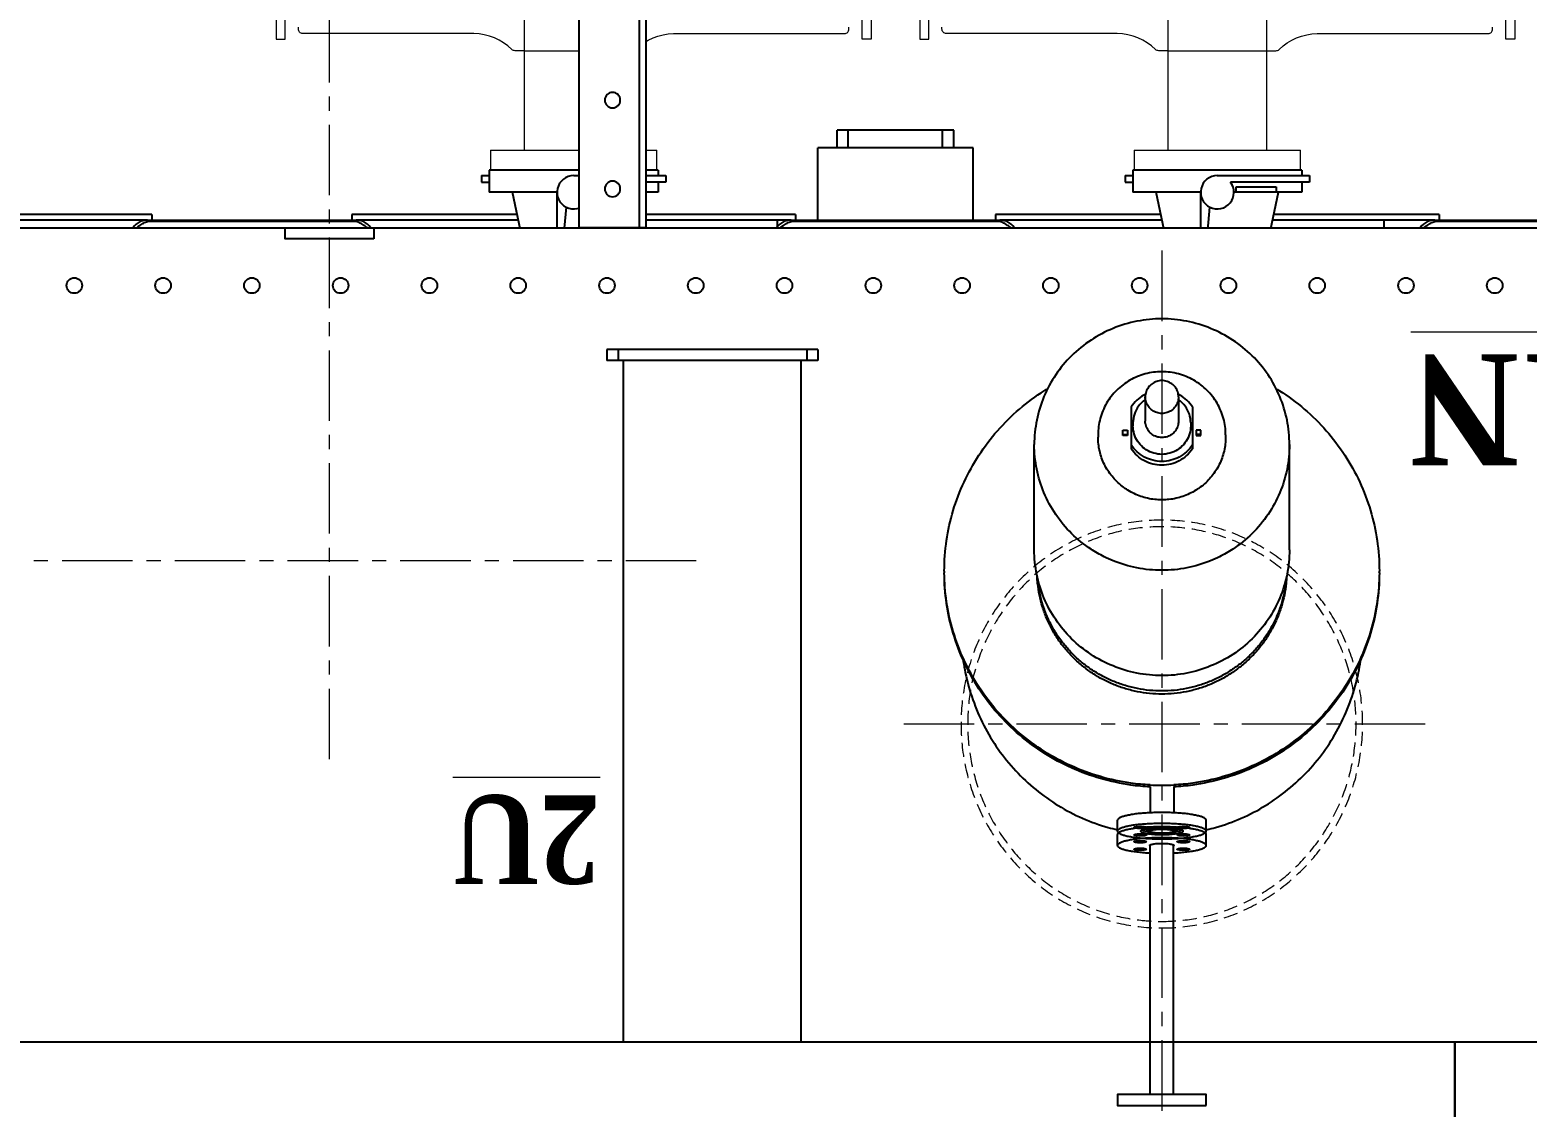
# Model space of a CAD drawing. Header units: millimetres. Extents: x -375473 to -325688, y 28300 to 106060.
# Drawn here: x -347566 to -346217, y 66427 to 67397 of the extents above; entities that cross this region are included whole.
import ezdxf

# ---------------------------------------------------------------- set-up
doc = ezdxf.new("R2010")
doc.units = ezdxf.units.MM
doc.header["$MEASUREMENT"] = 0
doc.set_wipeout_variables(frame=1)
doc.linetypes.add('CENTROX2', pattern=[101.6, 63.5, -12.7, 12.7, -12.7])
doc.linetypes.add('NASCOSTAX2', pattern=[19.05, 12.7, -6.35])
for name, color, linetype, lineweight in [('Assi AT', 201, 'CENTROX2', 5), ('Assi BT', 190, 'CENTROX2', 5), ('N_Coperchio', 3, 'NASCOSTAX2', 13), ('Quote', 3, 'Continuous', 9), ('Radiatori', 140, 'Continuous', 13)]:
    doc.layers.add(name, color=color, linetype=linetype, lineweight=lineweight)
doc.layers.add('Construction', color=252, linetype='Continuous', plot=False)
for name, color, linetype in [('Isolatori AT', 230, 'Continuous'), ('PSZ_Coperchio', 4, 'Continuous'), ('PSZ_Fittings', 210, 'Continuous'), ('STD_Cassa', 7, 'Continuous'), ('STD_Coperchio', 2, 'Continuous'), ('Tubazioni Sfiato Torrette', 222, 'Continuous')]:
    doc.layers.add(name, color=color, linetype=linetype)
doc.styles.add('Accesories List', font='romans.shx', dxfattribs={"width": 0.9})
doc.styles.get("Standard").update_dxf_attribs({"font": 'ARIALN.TTF'})

# ---------------------------------------------------------------- blocks, each defined once
blk = doc.blocks.new('*U269')
for p, q in [((0, -75), (0, 75)), ((0, 75), (18, 75)), ((18, -75), (18, 75)), ((18, 44.5), (1547.5, 44.5)), ((107.5, -44.5), (107.5, 44.5)), ((1547.5, -44.5), (18, -44.5)), ((18, -75), (0, -75))]:
    blk.add_line(p, q)
for points in [[(118, 260), (1537, 260), (1537, 268), (118, 268)], [(118, -260), (1537, -260), (1537, -268), (118, -268)]]:
    blk.add_lwpolyline(points, close=True)
for points in [[(107.5, 44.5), (107.5, 52.8, -0.194653), (108.6, 55.6, 0.189044), (123, 90.1), (123, 244.1, -0.414214), (127, 248.1), (128.8, 248.1)], [(107.5, -44.5), (107.5, -52.8, 0.194653), (108.6, -55.6, -0.189044), (123, -90.1), (123, -244.1, 0.414214), (127, -248.1), (128.8, -248.1)]]:
    blk.add_lwpolyline(points, format="xyb")
blk = doc.blocks.new('PF Cab. Sup. Junct. 1LIT011478DLX Sup')
blk.add_wipeout([(-30, 150), (30, 150), (30, 0), (-30, 0)])
blk.add_lwpolyline([(-30, 150), (30, 150), (30, 0), (-30, 0)], close=True)
for centre in [(0, 115), (0, 35)]:
    blk.add_circle(centre, 7)
at = {"layer": 'Construction', "insert": (0, 5.2), "char_height": 3, "width": 47.575, "attachment_point": 5}
blk.add_mtext('{\\fTimes New Roman|b0|i0|c0|p18;Art.n° 1LIT011478DLX}', dxfattribs=at)
blk = doc.blocks.new('Pfisterer cable Support from DRW 1LIT702515DFX  Sup')
blk.add_wipeout([(0, 370), (1670, 370), (1670, 0), (1610, 0), (1610, 310), (60, 310), (60, 0), (0, 0)])
blk.add_line((6, 310), (6, 0))
blk.add_lwpolyline([(0, 0), (60, 0), (60, 310), (0, 310)], close=True)
for centre in [(30, 115), (30, 35)]:
    blk.add_circle(centre, 7)
blk = doc.blocks.new('*U224')
blk.add_lwpolyline([(-40, 0), (-40, -10), (40, -10), (40, 0)], close=True)
blk = doc.blocks.new('A$C59F54F1A')
at = {"layer": 'Tubazioni Sfiato Torrette'}
for p, q in [((-40, -16.8), (-40, -6.9)), ((40, -16.8), (40, -6.9)), ((-10.6, -241), (-10.6, -16.8)), ((10.6, -241), (10.6, -16.8))]:
    blk.add_line(p, q, dxfattribs=at)
for points, start_tangent, end_tangent in [([(-40, -6.9), (-39.9, -6.4), (-39, -5.4), (-37.2, -4.4), (-34.6, -3.5), (-31.3, -2.6), (-27.2, -1.9), (-22.5, -1.2), (-17.4, -0.7), (-11.8, -0.3), (-6, -0.1), (0, 0)], (0, 1), (1, 0)), ([(0, 0), (6, -0.1), (11.8, -0.3), (17.4, -0.7), (22.5, -1.2), (27.2, -1.9), (31.3, -2.6), (34.6, -3.5), (37.2, -4.4), (39, -5.4), (39.9, -6.4), (40, -6.9)], (1, 0), (0, -1)), ([(-40, -16.8), (-39.9, -16.3), (-39, -15.2), (-37.2, -14.3), (-34.6, -13.3), (-31.3, -12.5), (-27.2, -11.7), (-22.5, -11.1), (-17.4, -10.5), (-11.8, -10.2), (-6, -9.9), (0, -9.8)], (0, 1), (1, 0)), ([(-19.4, -12.5), (-20.7, -12.5), (-21.8, -12.6), (-22.9, -12.7), (-23.7, -12.8), (-24.4, -13), (-24.8, -13.2), (-24.9, -13.4)], (-1, 0), (0, -1)), ([(-24.9, -13.4), (-24.8, -13.6), (-24.4, -13.8), (-23.7, -14), (-22.9, -14.2), (-21.8, -14.3), (-20.7, -14.3), (-19.4, -14.4)], (0, -1), (1, 0)), ([(-13.9, -13.4), (-14.1, -13.2), (-14.5, -13), (-15.1, -12.8), (-16, -12.7), (-17.1, -12.6), (-18.2, -12.5), (-19.4, -12.5)], (0, 1), (-1, 0)), ([(-19.4, -14.4), (-18.2, -14.3), (-17.1, -14.3), (-16, -14.2), (-15.1, -14), (-14.5, -13.8), (-14.1, -13.6), (-13.9, -13.4)], (1, 0), (0, 1)), ([(0, -9.8), (6, -9.9), (11.8, -10.2), (17.4, -10.5), (22.5, -11.1), (27.2, -11.7), (31.3, -12.5), (34.6, -13.3), (37.2, -14.3), (39, -15.2), (39.9, -16.3), (40, -16.8)], (1, 0), (0, -1)), ([(19.4, -12.5), (18.2, -12.5), (17.1, -12.6), (16, -12.7), (15.1, -12.8), (14.5, -13), (14.1, -13.2), (13.9, -13.4)], (-1, 0), (0, -1)), ([(13.9, -13.4), (14.1, -13.6), (14.5, -13.8), (15.1, -14), (16, -14.2), (17.1, -14.3), (18.2, -14.3), (19.4, -14.4)], (0, -1), (1, 0)), ([(24.9, -13.4), (24.8, -13.2), (24.4, -13), (23.7, -12.8), (22.9, -12.7), (21.8, -12.6), (20.7, -12.5), (19.4, -12.5)], (0, 1), (-1, 0)), ([(19.4, -14.4), (20.7, -14.3), (21.8, -14.3), (22.9, -14.2), (23.7, -14), (24.4, -13.8), (24.8, -13.6), (24.9, -13.4)], (1, 0), (0, 1)), ([(-19.4, -19.2), (-20.7, -19.2), (-21.8, -19.3), (-22.9, -19.4), (-23.7, -19.6), (-24.4, -19.8), (-24.8, -20), (-24.9, -20.2)], (-1, 0), (0, -1)), ([(-24.9, -20.2), (-24.8, -20.4), (-24.4, -20.6), (-23.7, -20.8), (-22.9, -20.9), (-21.8, -21), (-20.7, -21.1), (-19.4, -21.1)], (0, -1), (1, 0)), ([(-13.9, -20.2), (-14.1, -20), (-14.5, -19.8), (-15.1, -19.6), (-16, -19.4), (-17.1, -19.3), (-18.2, -19.2), (-19.4, -19.2)], (0, 1), (-1, 0)), ([(-19.4, -21.1), (-18.2, -21.1), (-17.1, -21), (-16, -20.9), (-15.1, -20.8), (-14.5, -20.6), (-14.1, -20.4), (-13.9, -20.2)], (1, 0), (0, 1)), ([(0, -14.9), (-2.3, -14.9), (-4.5, -15), (-6.5, -15.2), (-8.2, -15.5), (-9.5, -15.8), (-10.5, -16.2), (-10.9, -16.6), (-11, -16.8)], (-1, 0), (0, -1)), ([(11, -16.8), (10.9, -16.6), (10.5, -16.2), (9.5, -15.8), (8.2, -15.5), (6.5, -15.2), (4.5, -15), (2.3, -14.9), (0, -14.9)], (0, 1), (-1, 0)), ([(19.4, -19.2), (18.2, -19.2), (17.1, -19.3), (16, -19.4), (15.1, -19.6), (14.5, -19.8), (14.1, -20), (13.9, -20.2)], (-1, 0), (0, -1)), ([(13.9, -20.2), (14.1, -20.4), (14.5, -20.6), (15.1, -20.8), (16, -20.9), (17.1, -21), (18.2, -21.1), (19.4, -21.1)], (0, -1), (1, 0)), ([(24.9, -20.2), (24.8, -20), (24.4, -19.8), (23.7, -19.6), (22.9, -19.4), (21.8, -19.3), (20.7, -19.2), (19.4, -19.2)], (0, 1), (-1, 0)), ([(19.4, -21.1), (20.7, -21.1), (21.8, -21), (22.9, -20.9), (23.7, -20.8), (24.4, -20.6), (24.8, -20.4), (24.9, -20.2)], (1, 0), (0, 1))]:
    blk.add_spline(points, degree=3, dxfattribs=dict(at, start_tangent=start_tangent, end_tangent=end_tangent))
for points, knots in [([(-10.6, -23.5), (-11, -23.5), (-13.3, -23.4), (-17.2, -23.1), (-22.4, -22.6), (-27, -21.9), (-31.1, -21.2), (-34.4, -20.4), (-37, -19.5), (-38.8, -18.5), (-39.9, -17.6), (-40, -17), (-40, -16.8)], [10.628615, 10.628615, 10.628615, 10.628615, 11.795288, 17.37334, 22.576747, 27.295458, 31.432406, 34.907679, 37.665094, 39.687304, 41.046619, 41.573314, 41.573314, 41.573314, 41.573314]), ([(-11, -16.8), (-11, -16.9), (-10.9, -17.1), (-10.8, -17.2), (-10.6, -17.3)], [0, 0, 0, 0, 0.2033558, 0.6480797, 0.6480797, 0.6480797, 0.6480797]), ([(40, -16.8), (40, -17), (39.9, -17.6), (38.8, -18.5), (37, -19.5), (34.4, -20.4), (31.1, -21.2), (27, -21.9), (22.4, -22.6), (17.2, -23.1), (13.3, -23.4), (11, -23.5), (10.6, -23.5)], [0, 0, 0, 0, 0.526695, 1.88601, 3.90822, 6.665635, 10.140908, 14.277856, 18.996567, 24.199974, 29.778026, 30.944699, 30.944699, 30.944699, 30.944699]), ([(10.6, -17.3), (10.8, -17.2), (10.9, -17.1), (11, -16.9), (11, -16.8)], [10.7755835, 10.7755835, 10.7755835, 10.7755835, 11.2203074, 11.4236633, 11.4236633, 11.4236633, 11.4236633])]:
    blk.add_open_spline(points, degree=3, knots=knots, dxfattribs=at)
at = {"layer": 'Tubazioni Sfiato Torrette', "xscale": -1, "rotation": 180}
blk.add_blockref('*U224', (0, -251), dxfattribs=at)

msp = doc.modelspace()

# ---------------------------------------------------------------- linework, layer by layer
at = {"layer": 'STD_Cassa'}
for p, q in [((-346839, 67290.9), (-346839, 67306.7)), ((-346734, 67306.7), (-346839, 67306.7)), ((-346829, 67290.9), (-346829, 67306.7)), ((-346744, 67290.9), (-346744, 67306.7)), ((-346734, 67290.9), (-346734, 67306.7)), ((-346856.5, 67225.9), (-346856.5, 67290.9)), ((-346839, 67290.9), (-346856.5, 67290.9)), ((-346734, 67290.9), (-346839, 67290.9)), ((-346716.5, 67290.9), (-346734, 67290.9)), ((-346716.5, 67225.9), (-346716.5, 67290.9)), ((-347159.5, 67265.9), (-347159.5, 67259.9)), ((-347159.5, 67265.9), (-347152.7, 67265.9)), ((-347152.7, 67270.9), (-347152.7, 67250.9)), ((-347000.3, 67270.9), (-347152.7, 67270.9)), ((-347076.5, 67265.9), (-346993.5, 67265.9)), ((-347000.3, 67270.9), (-347000.3, 67265.9)), ((-346993.5, 67265.9), (-346993.5, 67259.9)), ((-346579.5, 67265.9), (-346579.5, 67259.9)), ((-346579.5, 67265.9), (-346572.7, 67265.9)), ((-346572.7, 67270.9), (-346572.7, 67250.9)), ((-346420.3, 67270.9), (-346572.7, 67270.9)), ((-346496.5, 67265.9), (-346413.5, 67265.9)), ((-346420.3, 67270.9), (-346420.3, 67265.9)), ((-346413.5, 67265.9), (-346413.5, 67259.9)), ((-347159.5, 67259.9), (-347152.7, 67259.9)), ((-346993.5, 67259.9), (-347064.5, 67259.9)), ((-347059.5, 67250.9), (-347059.5, 67255.9)), ((-347059.5, 67255.9), (-347023.5, 67255.9)), ((-347023.5, 67255.9), (-347023.5, 67250.9)), ((-347000.3, 67259.9), (-347000.3, 67250.9)), ((-346579.5, 67259.9), (-346572.7, 67259.9)), ((-346413.5, 67259.9), (-346484.5, 67259.9)), ((-346479.5, 67250.9), (-346479.5, 67255.9)), ((-346479.5, 67255.9), (-346443.5, 67255.9)), ((-346443.5, 67255.9), (-346443.5, 67250.9)), ((-346420.3, 67259.9), (-346420.3, 67250.9)), ((-347091.5, 67250.9), (-347152.7, 67250.9)), ((-347124.3, 67216.9), (-347131.5, 67250.9)), ((-347091.5, 67202.9), (-347091.5, 67250.9)), ((-347000.3, 67250.9), (-347061.5, 67250.9)), ((-347028.6, 67216.9), (-347021.5, 67250.9)), ((-346511.5, 67250.9), (-346572.7, 67250.9)), ((-346544.3, 67216.9), (-346551.5, 67250.9)), ((-346511.5, 67202.9), (-346511.5, 67250.9)), ((-346420.3, 67250.9), (-346481.5, 67250.9)), ((-346448.6, 67216.9), (-346441.5, 67250.9)), ((-347456.5, 67230.9), (-347856.5, 67230.9)), ((-347460.5, 67225.9), (-347852.5, 67225.9)), ((-347460.5, 67225.9), (-347272.5, 67225.9)), ((-347272.5, 67224.6), (-347460.5, 67224.6)), ((-347456.5, 67230.9), (-347456.5, 67225.9)), ((-347276.5, 67230.9), (-347276.5, 67225.9)), ((-347127.2, 67230.9), (-347276.5, 67230.9)), ((-347126.2, 67225.9), (-347272.5, 67225.9)), ((-347083.4, 67237.6), (-347086.5, 67202.9)), ((-346880.5, 67225.9), (-347026.7, 67225.9)), ((-346876.5, 67230.9), (-347025.7, 67230.9)), ((-346893, 67225.9), (-346893, 67219.4)), ((-346886, 67224.8), (-346886, 67225.9)), ((-346880.5, 67225.9), (-346692.5, 67225.9)), ((-346692.5, 67224.6), (-346880.5, 67224.6)), ((-346876.5, 67230.9), (-346876.5, 67225.9)), ((-346696.5, 67230.9), (-346696.5, 67225.9)), ((-346547.2, 67230.9), (-346696.5, 67230.9)), ((-346546.2, 67225.9), (-346692.5, 67225.9)), ((-346503.4, 67237.6), (-346506.5, 67202.9)), ((-346300.5, 67225.9), (-346446.7, 67225.9)), ((-346296.5, 67230.9), (-346445.7, 67230.9)), ((-346346.5, 67225.9), (-346346.5, 67216.9)), ((-346300.5, 67225.9), (-346112.5, 67225.9)), ((-346112.5, 67224.6), (-346300.5, 67224.6)), ((-346296.5, 67230.9), (-346296.5, 67225.9)), ((-347086.5, 67202.9), (-347091.5, 67202.9)), ((-346506.5, 67202.9), (-346511.5, 67202.9))]:
    msp.add_line(p, q, dxfattribs=at)
for points in [[(-344842.5, 67216.9), (-344842.5, 65448.9), (-349890.5, 65448.9), (-349890.5, 67216.9)], [(-344982.5, 67076.9), (-344982.5, 65588.9), (-349750.5, 65588.9), (-349750.5, 67076.9)]]:
    msp.add_lwpolyline(points, close=True, dxfattribs=at)
for points in [[(-344872.5, 65463.9), (-349855.5, 65463.9, -0.414214), (-349875.5, 65483.9), (-349875.5, 67186.9, -0.414214), (-349855.5, 67206.9), (-344872.5, 67206.9, -0.414214), (-344852.5, 67186.9), (-344852.5, 65483.9, -0.414214)], [(-344967.5, 65558.9), (-349760.5, 65558.9, -0.414214), (-349780.5, 65578.9), (-349780.5, 67091.9, -0.414214), (-349760.5, 67111.9), (-344967.5, 67111.9, -0.414214), (-344947.5, 67091.9), (-344947.5, 65578.9, -0.414214)], [(-344967.5, 65568.9), (-349760.5, 65568.9, -0.414214), (-349770.5, 65578.9), (-349770.5, 67091.9, -0.414214), (-349760.5, 67101.9), (-344967.5, 67101.9, -0.414214), (-344957.5, 67091.9), (-344957.5, 65578.9, -0.414214)]]:
    msp.add_lwpolyline(points, format="xyb", close=True, dxfattribs=at)
for centre in [(-347526.5, 67166.9), (-347446.5, 67166.9), (-347366.5, 67166.9), (-347286.5, 67166.9), (-347206.5, 67166.9), (-347126.5, 67166.9), (-347046.5, 67166.9), (-346966.5, 67166.9), (-346886.5, 67166.9), (-346806.5, 67166.9), (-346726.5, 67166.9), (-346646.5, 67166.9), (-346566.5, 67166.9), (-346486.5, 67166.9), (-346406.5, 67166.9), (-346326.5, 67166.9), (-346246.5, 67166.9)]:
    msp.add_circle(centre, 7, dxfattribs=at)
for centre, radius, start, end in [((-347076.5, 67250.9), 15, 90, 36.8699), ((-346496.5, 67250.9), 15, 90, 36.8699), ((-347460.5, 67209.9), 16, 90, 154.0424), ((-347272.5, 67209.9), 16, 25.9576, 90), ((-346880.5, 67209.9), 16, 90, 153.7523), ((-346692.5, 67209.9), 16, 26.2477, 90), ((-346300.5, 67209.9), 16, 90, 154.0424)]:
    msp.add_arc(centre, radius, start, end, dxfattribs=at)
for points, start_tangent, end_tangent in [([(-347472.2, 67216.9), (-347470.4, 67218.7), (-347467.4, 67221.1), (-347464, 67223.1), (-347460.5, 67224.6)], (0.655349, 0.755326), (0.942545, 0.334079)), ([(-347260.7, 67216.9), (-347262.5, 67218.7), (-347265.5, 67221.1), (-347268.9, 67223.1), (-347272.5, 67224.6)], (-0.655349, 0.755326), (-0.942545, 0.334079)), ([(-346892.2, 67216.9), (-346890.4, 67218.7), (-346887.4, 67221.1), (-346884, 67223.1), (-346880.5, 67224.6)], (0.655349, 0.755326), (0.942545, 0.334079)), ([(-346680.7, 67216.9), (-346682.5, 67218.7), (-346685.5, 67221.1), (-346688.9, 67223.1), (-346692.5, 67224.6)], (-0.655349, 0.755326), (-0.942545, 0.334079)), ([(-346312.2, 67216.9), (-346310.4, 67218.7), (-346307.4, 67221.1), (-346304, 67223.1), (-346300.5, 67224.6)], (0.655349, 0.755326), (0.942545, 0.334079))]:
    msp.add_spline(points, degree=3, dxfattribs=dict(at, start_tangent=start_tangent, end_tangent=end_tangent))

# ---------------------------------------------------------------- block references
at = {"layer": 'Radiatori', "xscale": -1, "rotation": 270}
for p in [(-347076.5, 67270.9), (-346496.5, 67270.9)]:
    msp.add_blockref('*U269', p, dxfattribs=at)

# ---------------------------------------------------------------- next in the draw order: wipeouts: each hides what was drawn before it
msp.add_wipeout([(-349892.5, 67218.9), (-344840.5, 67218.9), (-344840.5, 65446.9), (-349892.5, 65446.9)]).dxf.layer = 'STD_Coperchio'

# ---------------------------------------------------------------- next in the draw order: linework, layer by layer
at = {"layer": 'Assi AT'}
for p, q in [((-346546.5, 67198.3), (-346546.5, 65563.7)), ((-346309.2, 66771.9), (-346783.8, 66771.9))]:
    msp.add_line(p, q, dxfattribs=at)
at = {"layer": 'Assi BT'}
msp.add_line((-346966, 66918.9), (-348726.9, 66918.9), dxfattribs=at)
at = {"layer": 'Isolatori AT'}
for p, q in [((-346561.5, 67066.5), (-346561.5, 67044.8)), ((-346531.5, 67066.5), (-346531.5, 67044.8)), ((-346574, 67057.5), (-346574, 67019.9)), ((-346519, 67057.5), (-346519, 67019.9)), ((-346581.5, 67031.9), (-346581.5, 67036.5)), ((-346581.5, 67036.5), (-346577.5, 67036.5)), ((-346577.5, 67036.5), (-346577.5, 67031.9)), ((-346572.5, 67043.1), (-346572.5, 67040.5)), ((-346520.5, 67043.1), (-346520.5, 67040.5)), ((-346515.5, 67036.5), (-346515.5, 67031.9)), ((-346511.5, 67036.5), (-346515.5, 67036.5)), ((-346511.5, 67031.9), (-346511.5, 67036.5)), ((-346661.5, 66928.8), (-346661.5, 67023.6)), ((-346604, 67032.5), (-346604, 67030.4)), ((-346581.5, 67032.6), (-346577.5, 67032.6)), ((-346577.5, 67031.9), (-346581.5, 67031.9)), ((-346511.5, 67032.6), (-346515.5, 67032.6)), ((-346515.5, 67031.9), (-346511.5, 67031.9)), ((-346489, 67032.5), (-346489, 67030.4)), ((-346431.5, 66928.8), (-346431.5, 67023.6))]:
    msp.add_line(p, q, dxfattribs=at)
for centre, radius, start, end in [((-346546.8, 67040.1), 32.3, 119.4906, 147.3457), ((-346546.6, 67039.9), 32.5, 118.5259, 119.5373), ((-346546.6, 67039.8), 32.6, 116.4704, 118.525), ((-346546.7, 67043), 25.8, 125.062, 125.8576), ((-346546.3, 67039.8), 32.6, 61.475, 63.5296), ((-346546.3, 67039.9), 32.5, 60.4627, 61.4741), ((-346546.1, 67040.1), 32.3, 32.6543, 60.5094)]:
    msp.add_arc(centre, radius, start, end, dxfattribs=at)
for points, start_tangent, end_tangent in [([(-346431.5, 67023.6), (-346433.7, 67045.7), (-346440.2, 67066.9), (-346450.8, 67086.5), (-346465.1, 67103.7), (-346482.6, 67117.8), (-346502.5, 67128.2), (-346524, 67134.7), (-346546.5, 67136.9), (-346568.9, 67134.7), (-346590.5, 67128.2), (-346610.3, 67117.8), (-346627.8, 67103.7), (-346642.1, 67086.5), (-346652.7, 67066.9), (-346659.2, 67045.7), (-346661.5, 67023.6)], (0, 1), (0, -1)), ([(-346489, 67032.5), (-346490.9, 67047.1), (-346496.7, 67060.8), (-346505.8, 67072.6), (-346517.7, 67081.6), (-346531.6, 67087.3), (-346546.5, 67089.2), (-346561.4, 67087.3), (-346575.2, 67081.6), (-346587.1, 67072.6), (-346596.3, 67060.8), (-346602, 67047.1), (-346604, 67032.5)], (0, 1), (0, -1)), ([(-346531.5, 67066.5), (-346532.2, 67071.1), (-346534.3, 67075.2), (-346537.6, 67078.4), (-346541.8, 67080.5), (-346546.5, 67081.3), (-346551.1, 67080.5), (-346555.3, 67078.4), (-346558.6, 67075.2), (-346560.7, 67071.1), (-346561.5, 67066.5)], (0, 1), (0, -1)), ([(-346561.8, 67063.9), (-346567.5, 67058.2), (-346571.2, 67051), (-346572.5, 67043.1)], (-0.810474, -0.585775), (0, -1)), ([(-346531.5, 67066.5), (-346532.2, 67061.9), (-346534.3, 67057.8), (-346537.6, 67054.5), (-346541.8, 67052.4), (-346546.5, 67051.7), (-346551.1, 67052.4), (-346555.3, 67054.5), (-346558.6, 67057.8), (-346560.7, 67061.9), (-346561.5, 67066.5)], (0, -1), (0, 1)), ([(-346520.5, 67043.1), (-346521.7, 67051), (-346525.4, 67058.2), (-346531.2, 67063.9)], (0, 1), (-0.811545, 0.58429)), ([(-346520.5, 67040.5), (-346521.5, 67033.2), (-346524.6, 67026.6), (-346529.4, 67021.1), (-346535.7, 67017.2), (-346542.8, 67015.1), (-346550.2, 67015.1), (-346557.3, 67017.2), (-346563.5, 67021.1), (-346568.3, 67026.6), (-346571.4, 67033.2), (-346572.5, 67040.5)], (0, -1), (0, 1)), ([(-346531.5, 67044.8), (-346532.2, 67040.2), (-346534.3, 67036.1), (-346537.6, 67032.8), (-346541.8, 67030.7), (-346546.5, 67030), (-346551.1, 67030.7), (-346555.3, 67032.8), (-346558.6, 67036.1), (-346560.7, 67040.2), (-346561.5, 67044.8)], (0, -1), (0, 1)), ([(-346598.5, 66922.6), (-346610.3, 66929.4), (-346627.8, 66943.5), (-346642.1, 66960.7), (-346652.7, 66980.3), (-346659.2, 67001.5), (-346661.5, 67023.6)], (-0.894351, 0.447365), (0, 1)), ([(-346489, 67030.4), (-346490.4, 67017.8), (-346494.7, 67005.8), (-346501.5, 66995.1), (-346510.6, 66986.1), (-346521.5, 66979.4), (-346533.7, 66975.2), (-346546.5, 66973.8), (-346559.3, 66975.2), (-346571.4, 66979.4), (-346582.3, 66986.1), (-346591.4, 66995.1), (-346598.3, 67005.8), (-346602.5, 67017.8), (-346604, 67030.4)], (0, -1), (0, 1)), ([(-346519, 67023.4), (-346524.2, 67017.2), (-346530.8, 67012.4), (-346538.3, 67009.5), (-346546.5, 67008.4), (-346554.6, 67009.5), (-346562.2, 67012.4), (-346568.8, 67017.2), (-346574, 67023.4)], (-0.538786, -0.842442), (-0.538786, 0.842442)), ([(-346431.5, 67023.6), (-346433.7, 67001.5), (-346440.2, 66980.3), (-346450.8, 66960.7), (-346465.1, 66943.5), (-346482.6, 66929.4), (-346494.4, 66922.6)], (0, -1), (-0.894351, -0.447365)), ([(-346519, 67019.9), (-346524.2, 67013.7), (-346530.8, 67009), (-346538.3, 67006), (-346546.5, 67005), (-346554.6, 67006), (-346562.2, 67009), (-346568.8, 67013.7), (-346574, 67019.9)], (-0.538786, -0.842442), (-0.538786, 0.842442)), ([(-346431.5, 66928.8), (-346433.7, 66906.7), (-346440.2, 66885.5), (-346450.8, 66865.9), (-346465.1, 66848.7), (-346482.6, 66834.6), (-346502.5, 66824.2), (-346524, 66817.7), (-346546.5, 66815.5), (-346568.9, 66817.7), (-346590.5, 66824.2), (-346610.3, 66834.6), (-346627.8, 66848.7), (-346642.1, 66865.9), (-346652.7, 66885.5), (-346659.2, 66906.7), (-346661.5, 66928.8)], (0, -1), (0, 1)), ([(-346494.4, 66922.6), (-346502.5, 66919), (-346524, 66912.5), (-346546.5, 66910.4), (-346568.9, 66912.5), (-346590.5, 66919), (-346598.5, 66922.6)], (-0.894351, -0.447365), (-0.894351, 0.447365)), ([(-346434.1, 66905), (-346434.5, 66898.8), (-346436.1, 66888.1), (-346438.8, 66877.5), (-346442.5, 66867.3), (-346447.2, 66857.5), (-346452.9, 66848.1), (-346459.5, 66839.4), (-346466.9, 66831.4), (-346475.1, 66824.1), (-346484, 66817.6), (-346493.4, 66812), (-346503.4, 66807.3), (-346513.8, 66803.7), (-346524.5, 66801), (-346535.4, 66799.4), (-346546.5, 66798.9), (-346557.5, 66799.4), (-346568.4, 66801), (-346579.1, 66803.7), (-346589.5, 66807.3), (-346599.5, 66812), (-346609, 66817.6), (-346617.8, 66824.1), (-346626, 66831.4), (-346633.4, 66839.4), (-346640, 66848.1), (-346645.7, 66857.5), (-346650.4, 66867.3), (-346654.1, 66877.5), (-346656.8, 66888.1), (-346658.4, 66898.8), (-346658.9, 66905)], (-0.043102, -0.999071), (-0.043102, 0.999071)), ([(-346434.3, 66904.5), (-346434.5, 66901.6), (-346436.1, 66890.9), (-346438.8, 66880.3), (-346442.5, 66870.1), (-346447.2, 66860.2), (-346452.9, 66850.9), (-346459.5, 66842.2), (-346466.9, 66834.1), (-346475.1, 66826.8), (-346484, 66820.4), (-346493.4, 66814.8), (-346503.4, 66810.1), (-346513.8, 66806.5), (-346524.5, 66803.8), (-346535.4, 66802.2), (-346546.5, 66801.7), (-346557.5, 66802.2), (-346568.4, 66803.8), (-346579.1, 66806.5), (-346589.5, 66810.1), (-346599.5, 66814.8), (-346609, 66820.4), (-346617.8, 66826.8), (-346626, 66834.1), (-346633.4, 66842.2), (-346640, 66850.9), (-346645.7, 66860.2), (-346650.4, 66870.1), (-346654.1, 66880.3), (-346656.8, 66890.9), (-346658.4, 66901.6), (-346658.7, 66904.5)], (-0.073477, -0.997297), (-0.073477, 0.997297))]:
    msp.add_spline(points, degree=3, dxfattribs=dict(at, start_tangent=start_tangent, end_tangent=end_tangent))
at = {"layer": 'N_Coperchio', "extrusion": (0, 0, -1)}
msp.add_ellipse((-346546.5, 66771.9), major_axis=(0, -183.7), ratio=0.985034, dxfattribs=at)
at = {"layer": 'N_Coperchio'}
msp.add_open_spline([(-346546.5, 66594.1), (-346552.8, 66594.1), (-346559.1, 66594.5), (-346575.9, 66596.3), (-346586.3, 66598.5), (-346606.7, 66604.6), (-346616.5, 66608.6), (-346635.4, 66618.4), (-346644.4, 66624.2), (-346661.3, 66637.3), (-346669.1, 66644.6), (-346683.3, 66660.6), (-346689.7, 66669.2), (-346700.9, 66687.6), (-346705.6, 66697.2), (-346713.4, 66717.3), (-346716.3, 66727.7), (-346720.3, 66748.9), (-346721.4, 66759.6), (-346721.5, 66781.2), (-346720.7, 66792), (-346717, 66813.2), (-346714.2, 66823.7), (-346706.8, 66843.9), (-346702.2, 66853.6), (-346691.3, 66872.1), (-346685.1, 66880.9), (-346671.1, 66897.1), (-346663.4, 66904.5), (-346646.8, 66917.9), (-346637.9, 66923.8), (-346619.1, 66933.9), (-346609.3, 66938.1), (-346589.1, 66944.6), (-346578.7, 66946.9), (-346557.7, 66949.6), (-346547, 66949.9), (-346525.9, 66948.7), (-346515.3, 66947.1), (-346494.7, 66942), (-346484.7, 66938.5), (-346465.3, 66929.7), (-346456, 66924.4), (-346438.6, 66912.2), (-346430.4, 66905.3), (-346415.4, 66890.1), (-346408.5, 66881.8), (-346396.5, 66864.1), (-346391.2, 66854.6), (-346382.5, 66835), (-346379.1, 66824.8), (-346374, 66803.8), (-346372.4, 66793.1), (-346371.1, 66771.6), (-346371.5, 66760.8), (-346374.1, 66739.4), (-346376.3, 66728.8), (-346382.7, 66708.3), (-346386.8, 66698.3), (-346396.7, 66679.2), (-346402.5, 66670.2), (-346415.7, 66653.3), (-346423, 66645.4), (-346438.9, 66631.2), (-346447.5, 66624.8), (-346465.7, 66613.8), (-346475.3, 66609.1), (-346495.2, 66601.6), (-346505.5, 66598.7), (-346526, 66595), (-346536.2, 66594.1), (-346546.5, 66594.1)], degree=3, knots=[0, 0, 0, 0, 0.108323, 0.108323, 0.290121, 0.290121, 0.471918, 0.471918, 0.653716, 0.653716, 0.835513, 0.835513, 1.017311, 1.017311, 1.199108, 1.199108, 1.380906, 1.380906, 1.562703, 1.562703, 1.744501, 1.744501, 1.926298, 1.926298, 2.108096, 2.108096, 2.289893, 2.289893, 2.47169, 2.47169, 2.653488, 2.653488, 2.835285, 2.835285, 3.017083, 3.017083, 3.19888, 3.19888, 3.380678, 3.380678, 3.562475, 3.562475, 3.744273, 3.744273, 3.92607, 3.92607, 4.107868, 4.107868, 4.289665, 4.289665, 4.471463, 4.471463, 4.65326, 4.65326, 4.835058, 4.835058, 5.016855, 5.016855, 5.198652, 5.198652, 5.38045, 5.38045, 5.562247, 5.562247, 5.744045, 5.744045, 5.925842, 5.925842, 6.10764, 6.10764, 6.283185, 6.283185, 6.283185, 6.283185], dxfattribs=at)
at = {"layer": 'STD_Coperchio'}
for p, q in [((-347046.5, 67109.4), (-347046.5, 67099.4)), ((-346856.5, 67109.4), (-347046.5, 67109.4)), ((-347036.5, 67109.4), (-347036.5, 67099.4)), ((-346866.5, 67109.4), (-346866.5, 67099.4)), ((-346856.5, 67109.4), (-346856.5, 67099.4)), ((-346856.5, 67099.4), (-347046.5, 67099.4)), ((-347031.5, 66485.4), (-347031.5, 67099.4)), ((-346871.5, 66485.4), (-346871.5, 67099.4)), ((-346557.1, 66715.7), (-346557.1, 66691.9)), ((-346535.8, 66715.7), (-346535.8, 66691.9)), ((-346586.5, 66675.4), (-346586.5, 66685.2)), ((-346506.5, 66675.4), (-346506.5, 66685.2)), ((-346560, 66677.3), (-346560, 66675.4)), ((-346533, 66677.3), (-346533, 66675.4))]:
    msp.add_line(p, q, dxfattribs=at)
for points in [[(-349892.5, 67218.9), (-344840.5, 67218.9), (-344840.5, 65446.9), (-349892.5, 65446.9)], [(-346282.5, 66485.4), (-349277.5, 66485.4), (-349277.5, 66265.4), (-346282.5, 66265.4)]]:
    msp.add_lwpolyline(points, close=True, dxfattribs=at)
msp.add_lwpolyline([(-346282.5, 66485.4), (-346282.5, 66265.4), (-346032.5, 66265.4, 0.414214), (-346012.5, 66285.4), (-346012.5, 66465.4, 0.414214), (-346032.5, 66485.4)], format="xyb", close=True, dxfattribs=at)
for centre in [(-347526.5, 67166.9), (-347446.5, 67166.9), (-347366.5, 67166.9), (-347286.5, 67166.9), (-347206.5, 67166.9), (-347126.5, 67166.9), (-347046.5, 67166.9), (-346966.5, 67166.9), (-346886.5, 67166.9), (-346806.5, 67166.9), (-346726.5, 67166.9), (-346646.5, 67166.9), (-346566.5, 67166.9), (-346486.5, 67166.9), (-346406.5, 67166.9), (-346326.5, 67166.9), (-346246.5, 67166.9)]:
    msp.add_circle(centre, 7, dxfattribs=at)
for centre, radius, start, end in [((-346552.7, 66909.7), 189.8, 180, 180.5218), ((-346540.3, 66909.7), 189.8, 359.4782, 360), ((-346540.9, 66855.9), 186.6, 187.7476, 188.4527), ((-346546.5, 66915.6), 198.9, 266.9225, 269.9988), ((-346546.5, 66915.6), 198.9, 270.0012, 273.0775)]:
    msp.add_arc(centre, radius, start, end, dxfattribs=at)
for points, start_tangent, end_tangent in [([(-346742.5, 66909.7), (-346740.5, 66937.2), (-346734.5, 66964.1), (-346724.7, 66989.9), (-346711.3, 67014), (-346694.6, 67036.1), (-346674.8, 67055.6), (-346652.4, 67072.1), (-346649, 67074.2)], (0, 1), (0.855725, 0.51743)), ([(-346443.9, 67074.2), (-346440.5, 67072.1), (-346418.1, 67055.6), (-346398.3, 67036.1), (-346381.6, 67014), (-346368.2, 66989.9), (-346358.4, 66964.1), (-346352.5, 66937.2), (-346350.5, 66909.7)], (0.855725, -0.51743), (0, -1)), ([(-346557.1, 66715.2), (-346574.4, 66716.9), (-346601.7, 66722.8), (-346627.9, 66732.4), (-346652.4, 66745.6), (-346674.8, 66762.1), (-346694.6, 66781.6), (-346711.3, 66803.6), (-346724.7, 66827.8), (-346734.5, 66853.6), (-346740.5, 66880.5), (-346742.5, 66908)], (-0.998559, 0.05367), (0, 1)), ([(-346557.1, 66717), (-346574.4, 66718.6), (-346601.7, 66724.5), (-346627.9, 66734.1), (-346652.4, 66747.3), (-346674.8, 66763.8), (-346694.6, 66783.3), (-346711.3, 66805.3), (-346724.7, 66829.5), (-346734.5, 66855.3), (-346740.5, 66882.2), (-346742.5, 66908)], (-0.998559, 0.05367), (-0.009107, 0.999959)), ([(-346350.5, 66908), (-346352.5, 66880.5), (-346358.4, 66853.6), (-346368.2, 66827.8), (-346381.6, 66803.6), (-346398.3, 66781.6), (-346418.1, 66762.1), (-346440.5, 66745.6), (-346465, 66732.4), (-346491.2, 66722.8), (-346518.6, 66716.9), (-346535.8, 66715.2)], (0, -1), (-0.998559, -0.05367)), ([(-346350.5, 66908), (-346352.5, 66882.2), (-346358.4, 66855.3), (-346368.2, 66829.5), (-346381.6, 66805.3), (-346398.3, 66783.3), (-346418.1, 66763.8), (-346440.5, 66747.3), (-346465, 66734.1), (-346491.2, 66724.5), (-346518.6, 66718.6), (-346535.8, 66717)], (-0.009107, -0.999959), (-0.998559, -0.05367)), ([(-346725.4, 66828.4), (-346723.6, 66818.2), (-346716.8, 66793.8), (-346706.9, 66770.7), (-346693.9, 66749.2), (-346678.2, 66729.8), (-346660.1, 66712.8), (-346639.9, 66698.5), (-346618, 66687), (-346594.9, 66678.8), (-346586.5, 66676.6)], (0.146993, -0.989138), (0.974425, -0.224713)), ([(-346506.4, 66676.6), (-346498, 66678.8), (-346474.9, 66687), (-346453, 66698.5), (-346432.9, 66712.8), (-346414.7, 66729.8), (-346399, 66749.2), (-346386.1, 66770.7), (-346376.1, 66793.8), (-346369.3, 66818.2), (-346367.5, 66828.4)], (0.974425, 0.224713), (0.146993, 0.989138)), ([(-346546.5, 66692.2), (-346552.4, 66692.1), (-346558.2, 66691.9), (-346563.8, 66691.5), (-346569, 66691), (-346573.7, 66690.3), (-346577.7, 66689.5), (-346581.1, 66688.7), (-346583.7, 66687.8), (-346585.5, 66686.8), (-346586.3, 66685.7), (-346586.4, 66685.2)], (-1, 0), (0, -1)), ([(-346506.5, 66685.2), (-346506.6, 66685.7), (-346507.5, 66686.8), (-346509.2, 66687.8), (-346511.8, 66688.7), (-346515.2, 66689.5), (-346519.3, 66690.3), (-346523.9, 66691), (-346529.1, 66691.5), (-346534.7, 66691.9), (-346540.5, 66692.1), (-346546.5, 66692.2)], (0, 1), (-1, 0)), ([(-346546.5, 66682.3), (-346552.4, 66682.2), (-346558.2, 66682), (-346563.8, 66681.6), (-346569, 66681.1), (-346573.7, 66680.5), (-346577.7, 66679.7), (-346581.1, 66678.8), (-346583.7, 66677.9), (-346585.5, 66676.9), (-346586.3, 66675.9), (-346586.4, 66675.4)], (-1, 0), (0, -1)), ([(-346586.4, 66675.4), (-346586.3, 66674.8), (-346585.5, 66673.8), (-346583.7, 66672.8), (-346581.1, 66671.9), (-346577.7, 66671), (-346573.7, 66670.3), (-346569, 66669.6), (-346563.8, 66669.1), (-346558.2, 66668.7), (-346552.4, 66668.5), (-346546.5, 66668.4)], (0, -1), (1, 0)), ([(-346571.4, 66678.7), (-346571.3, 66679), (-346570.9, 66679.2), (-346570.2, 66679.3), (-346569.3, 66679.5), (-346568.3, 66679.6), (-346567.1, 66679.7), (-346565.9, 66679.7)], (0, 1), (1, 0)), ([(-346565.9, 66677.8), (-346567.1, 66677.8), (-346568.3, 66677.9), (-346569.3, 66678), (-346570.2, 66678.1), (-346570.9, 66678.3), (-346571.3, 66678.5), (-346571.4, 66678.7)], (-1, 0), (0, 1)), ([(-346571.4, 66672), (-346571.3, 66672.2), (-346570.9, 66672.4), (-346570.2, 66672.6), (-346569.3, 66672.7), (-346568.3, 66672.9), (-346567.1, 66672.9), (-346565.9, 66672.9)], (0, 1), (1, 0)), ([(-346565.9, 66671), (-346567.1, 66671.1), (-346568.3, 66671.1), (-346569.3, 66671.2), (-346570.2, 66671.4), (-346570.9, 66671.6), (-346571.3, 66671.8), (-346571.4, 66672)], (-1, 0), (0, 1)), ([(-346565.9, 66679.7), (-346564.7, 66679.7), (-346563.5, 66679.6), (-346562.5, 66679.5), (-346561.6, 66679.3), (-346560.9, 66679.2), (-346560.5, 66679), (-346560.4, 66678.7)], (1, 0), (0, -1)), ([(-346560.4, 66678.7), (-346560.5, 66678.5), (-346560.9, 66678.3), (-346561.6, 66678.1), (-346562.5, 66678), (-346563.5, 66677.9), (-346564.7, 66677.8), (-346565.9, 66677.8)], (0, -1), (-1, 0)), ([(-346565.9, 66672.9), (-346564.7, 66672.9), (-346563.5, 66672.9), (-346562.5, 66672.7), (-346561.6, 66672.6), (-346560.9, 66672.4), (-346560.5, 66672.2), (-346560.4, 66672)], (1, 0), (0, -1)), ([(-346560.4, 66672), (-346560.5, 66671.8), (-346560.9, 66671.6), (-346561.6, 66671.4), (-346562.5, 66671.2), (-346563.5, 66671.1), (-346564.7, 66671.1), (-346565.9, 66671)], (0, -1), (-1, 0)), ([(-346565.4, 66675.4), (-346565.4, 66675.6), (-346564.9, 66676.2), (-346563.9, 66676.7), (-346562.4, 66677.2), (-346560.4, 66677.6), (-346558.1, 66678), (-346555.5, 66678.3), (-346552.6, 66678.5), (-346549.6, 66678.6), (-346546.5, 66678.7)], (0, 1), (1, 0)), ([(-346546.5, 66672.1), (-346549.6, 66672.1), (-346552.6, 66672.2), (-346555.5, 66672.5), (-346558.1, 66672.8), (-346560.4, 66673.1), (-346562.4, 66673.6), (-346563.9, 66674), (-346564.9, 66674.6), (-346565.4, 66675.1), (-346565.4, 66675.4)], (-1, 0), (0, 1)), ([(-346559.8, 66675), (-346561, 66675.2), (-346562.9, 66675.7), (-346564.3, 66676.2), (-346564.5, 66676.3)], (-0.985682, 0.168612), (-0.891226, 0.45356)), ([(-346560, 66675.4), (-346559.8, 66675.8), (-346559.1, 66676.2), (-346558.2, 66676.5), (-346556.8, 66676.9), (-346555.1, 66677.2), (-346553.2, 66677.4), (-346551.1, 66677.6), (-346548.8, 66677.7), (-346546.5, 66677.7)], (0, 1), (1, 0)), ([(-346546.5, 66673), (-346548.8, 66673.1), (-346551.1, 66673.2), (-346553.2, 66673.3), (-346555.1, 66673.6), (-346556.8, 66673.9), (-346558.2, 66674.2), (-346559.1, 66674.6), (-346559.8, 66675), (-346560, 66675.4)], (-1, 0), (0, 1)), ([(-346559.8, 66677.8), (-346559.9, 66677.6), (-346559.9, 66677.3)], (-0.71183, -0.702352), (0, -1)), ([(-346557.4, 66675.4), (-346557.4, 66675.6), (-346556.9, 66676), (-346556, 66676.3), (-346554.6, 66676.6), (-346552.9, 66676.9), (-346550.9, 66677.1), (-346548.7, 66677.2), (-346546.5, 66677.3)], (0, 1), (1, 0)), ([(-346546.5, 66673.5), (-346548.7, 66673.5), (-346550.9, 66673.6), (-346552.9, 66673.8), (-346554.6, 66674.1), (-346556, 66674.4), (-346556.9, 66674.8), (-346557.4, 66675.2), (-346557.4, 66675.4)], (-1, 0), (0, 1)), ([(-346506.5, 66675.4), (-346506.6, 66675.9), (-346507.5, 66676.9), (-346509.2, 66677.9), (-346511.8, 66678.8), (-346515.2, 66679.7), (-346519.3, 66680.5), (-346523.9, 66681.1), (-346529.1, 66681.6), (-346534.7, 66682), (-346540.5, 66682.2), (-346546.5, 66682.3)], (0, 1), (-1, 0)), ([(-346546.5, 66678.7), (-346543.3, 66678.6), (-346540.3, 66678.5), (-346537.4, 66678.3), (-346534.8, 66678), (-346532.5, 66677.6), (-346530.6, 66677.2), (-346529.1, 66676.7), (-346528, 66676.2), (-346527.5, 66675.6), (-346527.5, 66675.4)], (1, 0), (0, -1)), ([(-346546.5, 66677.7), (-346544.1, 66677.7), (-346541.8, 66677.6), (-346539.7, 66677.4), (-346537.8, 66677.2), (-346536.1, 66676.9), (-346534.8, 66676.5), (-346533.8, 66676.2), (-346533.2, 66675.8), (-346533, 66675.4)], (1, 0), (0, -1)), ([(-346546.5, 66677.3), (-346544.2, 66677.2), (-346542, 66677.1), (-346540, 66676.9), (-346538.3, 66676.6), (-346536.9, 66676.3), (-346536, 66676), (-346535.5, 66675.6), (-346535.5, 66675.4)], (1, 0), (0, -1)), ([(-346546.5, 66668.4), (-346540.5, 66668.5), (-346534.7, 66668.7), (-346529.1, 66669.1), (-346523.9, 66669.6), (-346519.3, 66670.3), (-346515.2, 66671), (-346511.8, 66671.9), (-346509.2, 66672.8), (-346507.5, 66673.8), (-346506.6, 66674.8), (-346506.5, 66675.4)], (1, 0), (0, 1)), ([(-346533, 66675.4), (-346533.2, 66675), (-346533.8, 66674.6), (-346534.8, 66674.2), (-346536.1, 66673.9), (-346537.8, 66673.6), (-346539.7, 66673.3), (-346541.8, 66673.2), (-346544.1, 66673.1), (-346546.5, 66673)], (0, -1), (-1, 0)), ([(-346535.5, 66675.4), (-346535.5, 66675.2), (-346536, 66674.8), (-346536.9, 66674.4), (-346538.3, 66674.1), (-346540, 66673.8), (-346542, 66673.6), (-346544.2, 66673.5), (-346546.5, 66673.5)], (0, -1), (-1, 0)), ([(-346527.5, 66675.4), (-346527.5, 66675.1), (-346528, 66674.6), (-346529.1, 66674), (-346530.6, 66673.6), (-346532.5, 66673.1), (-346534.8, 66672.8), (-346537.4, 66672.5), (-346540.3, 66672.2), (-346543.3, 66672.1), (-346546.5, 66672.1)], (0, -1), (-1, 0)), ([(-346533, 66677.3), (-346533, 66677.6), (-346533.2, 66677.8)], (0, 1), (-0.71183, 0.702352)), ([(-346528.4, 66676.3), (-346528.6, 66676.2), (-346530, 66675.7), (-346531.9, 66675.2), (-346533.1, 66675)], (-0.891226, -0.45356), (-0.985682, -0.168612)), ([(-346532.5, 66678.7), (-346532.4, 66679), (-346532, 66679.2), (-346531.3, 66679.3), (-346530.4, 66679.5), (-346529.4, 66679.6), (-346528.2, 66679.7), (-346527, 66679.7)], (0, 1), (1, 0)), ([(-346527, 66677.8), (-346528.2, 66677.8), (-346529.4, 66677.9), (-346530.4, 66678), (-346531.3, 66678.1), (-346532, 66678.3), (-346532.4, 66678.5), (-346532.5, 66678.7)], (-1, 0), (0, 1)), ([(-346532.5, 66672), (-346532.4, 66672.2), (-346532, 66672.4), (-346531.3, 66672.6), (-346530.4, 66672.7), (-346529.4, 66672.9), (-346528.2, 66672.9), (-346527, 66672.9)], (0, 1), (1, 0)), ([(-346527, 66671), (-346528.2, 66671.1), (-346529.4, 66671.1), (-346530.4, 66671.2), (-346531.3, 66671.4), (-346532, 66671.6), (-346532.4, 66671.8), (-346532.5, 66672)], (-1, 0), (0, 1)), ([(-346527, 66679.7), (-346525.8, 66679.7), (-346524.6, 66679.6), (-346523.6, 66679.5), (-346522.7, 66679.3), (-346522.1, 66679.2), (-346521.7, 66679), (-346521.5, 66678.7)], (1, 0), (0, -1)), ([(-346521.5, 66678.7), (-346521.7, 66678.5), (-346522.1, 66678.3), (-346522.7, 66678.1), (-346523.6, 66678), (-346524.6, 66677.9), (-346525.8, 66677.8), (-346527, 66677.8)], (0, -1), (-1, 0)), ([(-346527, 66672.9), (-346525.8, 66672.9), (-346524.6, 66672.9), (-346523.6, 66672.7), (-346522.7, 66672.6), (-346522.1, 66672.4), (-346521.7, 66672.2), (-346521.5, 66672)], (1, 0), (0, -1)), ([(-346521.5, 66672), (-346521.7, 66671.8), (-346522.1, 66671.6), (-346522.7, 66671.4), (-346523.6, 66671.2), (-346524.6, 66671.1), (-346525.8, 66671.1), (-346527, 66671)], (0, -1), (-1, 0))]:
    msp.add_spline(points, degree=3, dxfattribs=dict(at, start_tangent=start_tangent, end_tangent=end_tangent))

# ---------------------------------------------------------------- next in the draw order: block references
at = {"layer": 'Tubazioni Sfiato Torrette', "xscale": -1}
msp.add_blockref('A$C59F54F1A', (-346546.5, 66679.3), dxfattribs=at)

# ---------------------------------------------------------------- next in the draw order: texts
at = {"layer": 'Quote', "width": 185.809, "attachment_point": 5, "rotation": 180, "style": 'Accesories List'}
for s, insert, char_height in [('{\\fTimes New Roman|b1|i0|c0|p18;\\L1N}', (-346239.2, 67055), 100), ('{\\fTimes New Roman|b1|i0|c0|p18;\\L2U}', (-347119, 66668.3), 80)]:
    msp.add_mtext(s, dxfattribs=dict(at, insert=insert, char_height=char_height))

# ---------------------------------------------------------------- next in the draw order: block references
at = {"layer": 'PSZ_Coperchio', "xscale": -1}
msp.add_blockref('PF Cab. Sup. Junct. 1LIT011478DLX Sup', (-347041.5, 67218.9), dxfattribs=at)

# ---------------------------------------------------------------- next in the draw order: block references
at = {"layer": 'PSZ_Fittings', "xscale": -1}
msp.add_blockref('Pfisterer cable Support from DRW 1LIT702515DFX  Sup', (-347011.5, 67218.9), dxfattribs=at)

# ---------------------------------------------------------------- next in the draw order: linework, layer by layer
at = {"layer": 'Assi BT'}
msp.add_line((-347296.5, 66740.2), (-347296.5, 67511.7), dxfattribs=at)
at = {"layer": 'PSZ_Coperchio'}
msp.add_lwpolyline([(-347256.5, 67208.9), (-347336.5, 67208.9), (-347336.5, 67218.9), (-347256.5, 67218.9)], close=True, dxfattribs=at)

doc.saveas('drawing.dxf')
